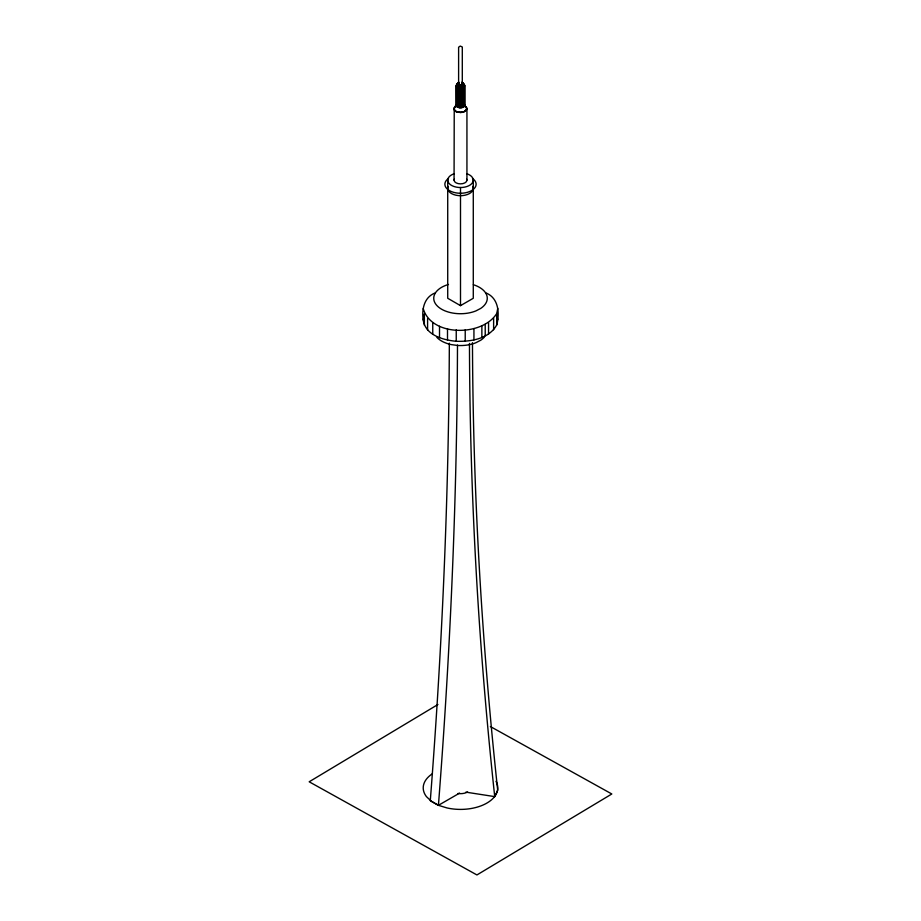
<?xml version="1.0" encoding="UTF-8"?>
<svg xmlns="http://www.w3.org/2000/svg" width="921" height="921" viewBox="0 0 921 921"><rect width="100%" height="100%" fill="white"/><g stroke="black" fill="none" stroke-linecap="round" stroke-linejoin="round"><path stroke-width="1.38" d="M449.333 343.165C448.815 495.832 442.161 648.442 430.291 800.637L438.419 805.322L447.065 807.959A37.277 21.528 0 0 0 486.104 803.526A37.277 21.528 0 0 0 495.982 781.273M457.484 345.03C457.023 498.629 450.369 652.195 438.419 805.322L431.477 801.397L426.411 796.596A37.277 21.528 0 0 1 432.41 773.732M462.803 82.775L464.748 85.572C463.862 88.934 458.221 88.9 456.344 86.39L457.795 84.087L459.832 85.181L459.487 107.769L461.709 107.722L464.253 106.514L464.748 105.259L464.748 85.572L461.755 82.211L464.092 84.352M457.472 84.617L458.98 82.268L456.16 85.757L456.16 105.443L456.804 106.663L459.487 107.769M456.16 105.443L456.263 104.798M459.832 85.181L462.48 84.72L463.228 83.569M485.989 292.959C498.722 298.047 499.781 313.37 496.753 324.917C489.005 338.916 470.861 341.783 456.24 341.277C443.231 340.114 425.329 335.175 423.223 320.036C421.634 309.698 423.982 297.529 434.666 293.143M423.223 320.036L424.247 314.878M496.753 324.917L496.753 313.497L497.777 308.339M454.065 180.148L454.237 107.653C458.508 102.243 449.298 112.051 459.003 112.247C462.779 113.744 470.32 109.104 464.852 105.88M459.153 85.043L458.439 87.852L458.439 107.538M458.566 84.801L457.518 87.483L457.518 107.17M465.876 792.152L494.727 796.619L497.697 790.206C481.648 641.592 472.991 492.148 472.473 342.658M458.105 84.479L456.804 86.977L456.804 106.663M423.223 308.604C431.408 337.051 482.431 336.441 496.753 313.497M457.679 83.684L456.344 86.39M457.311 83.972L458.416 82.533M457.749 83.27L456.263 85.112L456.344 106.076M456.655 84.502L458.002 82.867M437.935 704.507L309.18 781.791L476.928 874.95L611.82 793.983L490.386 726.542M447.721 180.148L447.721 298.277L460.5 305.645L473.279 298.277L473.279 180.148M438.419 805.322L459.591 793.108M465.001 105.984C471.633 112.005 455.043 115.459 454.018 108.609M463.102 83.155L464.564 84.939M462.342 82.453L463.378 83.846M463.159 83.984L464.645 86.217L464.645 105.903M462.906 84.375L464.253 86.827L464.253 106.514M462.48 84.72L463.597 87.357L463.597 107.043M461.928 84.985L462.733 87.771L462.733 107.458M464.564 104.626L464.748 105.259M496.926 315.903L497.777 319.76M461.26 85.158L461.709 107.722M494.727 796.619C478.46 646.128 469.814 494.784 469.468 343.406M460.546 85.227L460.604 107.826M493.621 318.355L493.621 329.776M488.556 322.649L488.556 334.07M485.217 324.376L485.217 335.797M481.867 326.115L481.867 337.535M473.935 328.544L473.935 339.976M466.935 108.678L466.935 180.148M465.22 329.822L465.22 341.242M462.296 83.523L462.296 47.017L460.27 46.05L458.612 47.213L458.612 83.73M460.5 187.527L460.5 305.645M456.24 329.856L456.24 341.277M447.502 328.647L447.502 340.068M439.513 326.264L439.513 337.685M432.755 322.845L432.755 334.265M427.597 318.597L427.597 330.017M424.362 313.75L424.362 325.182M467.603 791.979A9.958 5.756 0 0 1 457.979 793.476M473.371 284.716A26.778 15.461 0 0 1 480.647 308.454L475.846 310.941A26.778 15.461 0 0 1 437.51 306.186A26.778 15.461 0 0 1 448.492 284.462M484.285 337.19A26.778 15.461 0 0 1 480.647 340.275L475.846 342.762A26.778 15.461 0 0 1 457.438 345.456L451.163 344.581A26.778 15.461 0 0 1 436.876 337.362M472.841 186.399A12.779 7.38 0 0 1 460.5 195.689A12.779 7.38 0 0 1 448.159 186.399M466.889 173.77A12.779 7.38 0 0 1 470.286 184.891A12.779 7.38 0 0 1 450.714 184.891A12.779 7.38 0 0 1 454.111 173.77M472.473 178.432A15.634 9.026 0 0 1 471.23 190.797A15.634 9.026 0 0 1 449.77 190.797A15.634 9.026 0 0 1 448.527 178.432M466.717 179.192A6.435 3.719 0 0 1 460.5 183.866A6.435 3.719 0 0 1 454.283 179.192M466.072 106.813A6.435 3.719 0 0 1 460.5 112.385A6.435 3.719 0 0 1 454.928 106.813M461.962 83.005A1.854 1.071 0 0 1 461.651 84.433A1.854 1.071 0 0 1 459.153 84.387A1.854 1.071 0 0 1 459.026 82.948"/></g></svg>
